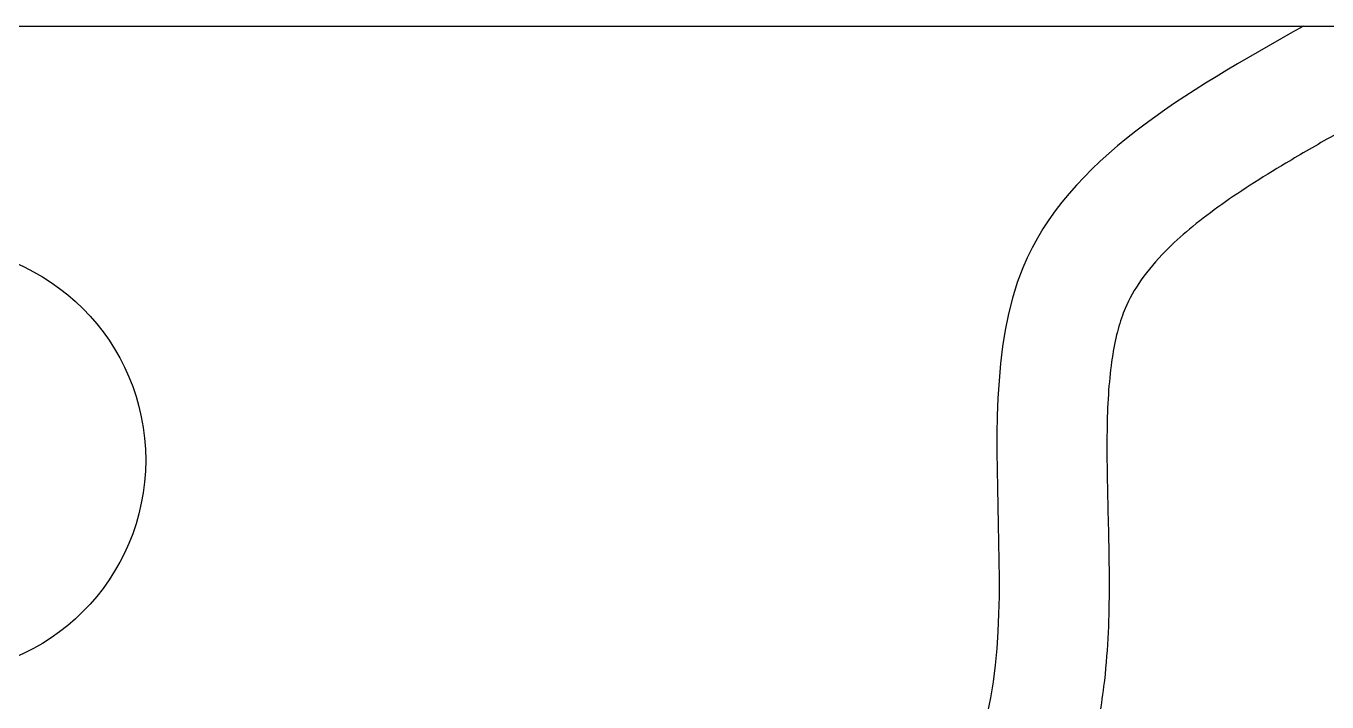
# Model space of a CAD drawing. Header units: inches. Extents: x 9636 to 21597, y -10243 to 557.
# Drawn here: x 14140.9 to 14235.5, y -8311.6 to -8262.5 of the extents above; entities that cross this region are included whole.
import ezdxf

# ---------------------------------------------------------------- set-up
doc = ezdxf.new("R2010")
doc.units = ezdxf.units.IN
doc.header["$MEASUREMENT"] = 0

msp = doc.modelspace()

# ---------------------------------------------------------------- linework, layer by layer
msp.add_line((13654.125, -8262.47), (14265.125, -8262.47))
msp.add_circle((14133.989, -8294.028), 15.579)
msp.add_spline([(14233.751, -8262.47), (14213.35, -8280.041), (14208.063, -8318.544), (14188.698, -8332.275), (14178.09, -8358.47)], degree=3)
msp.add_open_spline([(14250.013, -8262.47), (14245.908, -8264.79), (14241.802, -8267.109), (14237.697, -8269.429), (14237.693, -8269.431), (14237.69, -8269.433), (14237.686, -8269.435), (14237.083, -8269.776), (14236.487, -8270.113), (14234.721, -8271.117), (14233.575, -8271.777), (14230.675, -8273.509), (14229.001, -8274.576), (14226.051, -8276.704), (14224.778, -8277.765), (14223.033, -8279.524), (14222.435, -8280.232), (14221.459, -8281.624), (14221.078, -8282.305), (14220.689, -8283.225), (14220.6, -8283.458), (14220.429, -8283.956), (14220.348, -8284.221), (14220.12, -8285.059), (14219.987, -8285.678), (14219.647, -8287.762), (14219.522, -8289.414), (14219.433, -8293.046), (14219.468, -8295.024), (14219.566, -8299.176), (14219.628, -8301.351), (14219.6, -8305.826), (14219.512, -8308.128), (14219.022, -8312.065), (14218.732, -8313.672), (14217.848, -8316.915), (14217.252, -8318.553), (14216.089, -8320.842), (14215.701, -8321.52), (14215.024, -8322.565), (14214.762, -8322.942), (14213.936, -8324.054), (14213.351, -8324.739), (14212.147, -8326.009), (14211.527, -8326.595), (14209.463, -8328.386), (14207.989, -8329.425), (14205.095, -8331.284), (14203.672, -8332.104), (14200.962, -8333.645), (14199.676, -8334.365), (14197.346, -8335.76), (14196.304, -8336.435), (14195.025, -8337.388), (14194.653, -8337.687), (14194.143, -8338.134), (14193.977, -8338.287), (14193.648, -8338.605), (14193.488, -8338.768), (14193.018, -8339.272), (14192.718, -8339.626), (14191.79, -8340.833), (14191.204, -8341.771), (14190.119, -8343.889), (14189.621, -8345.067), (14188.711, -8347.645), (14188.299, -8349.043), (14187.359, -8352.727), (14186.87, -8355.116), (14186.338, -8357.903), (14186.284, -8358.186), (14186.23, -8358.47)], degree=3, knots=[-12.897991, -12.897991, -12.897991, -12.897991, -0.011772, -0.011772, -0.011772, 0, 0, 0, 1.8922, 1.8922, 5.676599, 5.676599, 11.890954, 11.890954, 18.10531, 18.10531, 22.424826, 22.424826, 26.744342, 26.744342, 28.128902, 28.128902, 29.513463, 29.513463, 32.282585, 32.282585, 38.064732, 38.064732, 43.846878, 43.846878, 49.629025, 49.629025, 55.411172, 55.411172, 59.294133, 59.294133, 63.177093, 63.177093, 64.832495, 64.832495, 65.78316, 65.78316, 67.68449, 67.68449, 69.58582, 69.58582, 73.938557, 73.938557, 78.291294, 78.291294, 82.644031, 82.644031, 86.996768, 86.996768, 89.046096, 89.046096, 90.157747, 90.157747, 91.269397, 91.269397, 93.492697, 93.492697, 98.418016, 98.418016, 103.343334, 103.343334, 108.268652, 108.268652, 115.562754, 115.562754, 116.383227, 116.383227, 116.383227, 116.383227])

doc.saveas('drawing.dxf')
